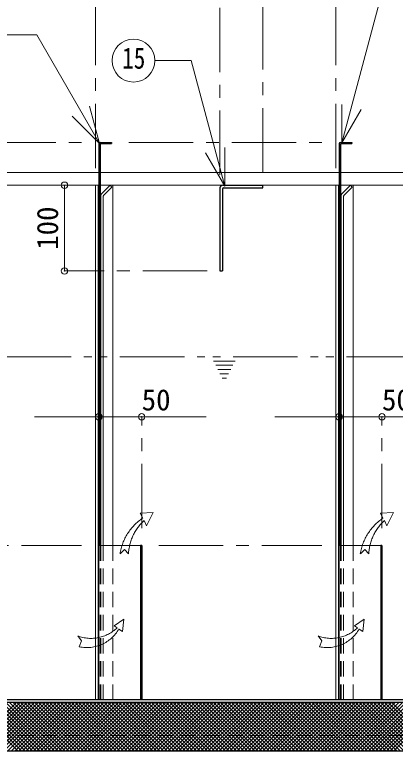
# Model space of a CAD drawing. Units: millimetres at full size, sheet at 1:15; details may follow other scales. Extents: x -3171 to 2904, y -2098 to 2117.
# Drawn here: x -1933 to -1489, y -1355 to -497 of the extents above; entities that cross this region are included whole.
import ezdxf
from ezdxf.enums import TextEntityAlignment as Align

# ---------------------------------------------------------------- set-up
doc = ezdxf.new("R2010")
doc.units = ezdxf.units.MM
doc.header["$LTSCALE"] = 15
doc.header["$PDMODE"] = 32
doc.header["$PDSIZE"] = 7.5
for name, pattern in [('CHAIN1', [8, 5, -1, 1, -1]), ('DASHED1', [1.8, 1.2, -0.6]), ('DOUBLE_CHAIN1', [8.8, 5, -1, 0.6, -0.6, 0.6, -1])]:
    doc.linetypes.add(name, pattern=pattern)
doc.layers.add('0-6_補助線', color=4, linetype='Continuous', lineweight=9)
doc.styles.add('ＭＳ ゴシック', font='')
doc.styles.get('ＭＳ ゴシック').set_extended_font_data('MS Gothic')

msp = doc.modelspace()

# ---------------------------------------------------------------- linework, layer by layer
at = {"layer": '0-6_補助線', "linetype": 'CHAIN1'}
for p, q in [((-1838.38, -675.45), (-1838.38, -280.45)), ((-1558.38, -675.45), (-1558.38, -280.45)), ((-1693.38, -683.45), (-1693.38, -345.45)), ((-1643.38, -680.45), (-1643.38, -345.45)), ((-2079.63, -645.45), (-1853.13, -645.45)), ((-1799.63, -645.45), (-1573.13, -645.45)), ((-1708.38, -795.45), (-1874.63, -795.45)), ((-1784.63, -1095.45), (-1784.63, -965.45)), ((-1504.63, -1095.45), (-1504.63, -965.45)), ((-2044.63, -1115.45), (-1854.63, -1115.45)), ((-1764.63, -1115.45), (-1574.63, -1115.45))]:
    msp.add_line(p, q, dxfattribs=at)
at = {"layer": '0-6_補助線', "color": 7, "lineweight": 18}
for p, q in [((-1551.54, -646.16), (-1490.31, -417.66)), ((-1833.77, -646.73), (-1845.42, -603.26)), ((-1551.54, -646.16), (-1551.54, -601.16)), ((-1551.54, -646.16), (-1529.04, -607.19)), ((-1833.77, -646.73), (-1865.59, -614.91)), ((-1687.68, -696.66), (-1687.68, -651.66)), ((-1687.68, -696.66), (-1710.18, -657.68)), ((-1838.38, -695.45), (-1835.38, -695.45)), ((-1838.38, -1295.45), (-1838.38, -695.45)), ((-1835.38, -1295.45), (-1835.38, -695.45)), ((-1831.5, -705.58), (-1821.38, -695.45)), ((-1821.38, -695.45), (-1819.26, -697.58)), ((-1558.38, -695.45), (-1555.38, -695.45)), ((-1558.38, -1295.45), (-1558.38, -695.45)), ((-1555.38, -1295.45), (-1555.38, -695.45)), ((-1551.5, -705.58), (-1541.38, -695.45)), ((-1541.38, -695.45), (-1539.26, -697.58)), ((-1828.94, -707.26), (-1819.26, -697.58)), ((-1548.94, -707.26), (-1539.26, -697.58)), ((-1832.38, -707.7), (-1832.38, -1115.45)), ((-1829.38, -708.32), (-1829.38, -1115.45)), ((-1552.38, -707.7), (-1552.38, -1115.45)), ((-1549.38, -708.32), (-1549.38, -1115.45)), ((-1834.63, -1115.45), (-1834.63, -1295.45)), ((-1833.13, -1115.45), (-1786.13, -1115.45)), ((-1554.63, -1115.45), (-1554.63, -1295.45)), ((-1553.13, -1115.45), (-1506.13, -1115.45))]:
    msp.add_line(p, q, dxfattribs=at)
at = {"layer": '0-6_補助線', "color": 5, "lineweight": 25}
for p, q in [((-1834.63, -646.95), (-1834.63, -1115.45)), ((-1833.13, -645.45), (-1819.63, -645.45)), ((-1833.13, -647.7), (-1833.13, -1115.45)), ((-1832.38, -646.95), (-1819.63, -646.95)), ((-1819.63, -645.45), (-1819.63, -646.95)), ((-1554.63, -646.95), (-1554.63, -1115.45)), ((-1553.13, -645.45), (-1539.63, -645.45)), ((-1553.13, -647.7), (-1553.13, -1115.45)), ((-1552.38, -646.95), (-1539.63, -646.95)), ((-1539.63, -645.45), (-1539.63, -646.95)), ((-1690.38, -695.45), (-1643.38, -695.45)), ((-1643.38, -698.45), (-1643.38, -695.45)), ((-1693.38, -698.45), (-1693.38, -795.45)), ((-1690.38, -699.95), (-1690.38, -795.45)), ((-1688.88, -698.45), (-1643.38, -698.45)), ((-1693.38, -795.45), (-1690.38, -795.45)), ((-1833.13, -1115.45), (-1834.63, -1115.45)), ((-1784.63, -1115.45), (-1786.13, -1115.45)), ((-1786.13, -1115.45), (-1786.13, -1295.45)), ((-1784.63, -1115.45), (-1784.63, -1295.45)), ((-1553.13, -1115.45), (-1554.63, -1115.45)), ((-1504.63, -1115.45), (-1506.13, -1115.45)), ((-1506.13, -1115.45), (-1506.13, -1295.45)), ((-1504.63, -1115.45), (-1504.63, -1295.45)), ((-990.38, -1295.45), (-2396.38, -1295.45)), ((-990.38, -1298.45), (-2396.38, -1298.45)), ((-939.18, -1355.45), (-2447.58, -1355.45))]:
    msp.add_line(p, q, dxfattribs=at)
at = {"layer": '0-6_補助線'}
for p, q in [((-2113.13, -680.45), (-1834.63, -680.45)), ((-1833.13, -680.45), (-1554.63, -680.45)), ((-1553.13, -680.45), (-968.38, -680.45)), ((-2113.13, -695.45), (-1838.38, -695.45)), ((-1874.63, -795.45), (-1874.63, -695.45)), ((-1833.13, -695.45), (-1690.38, -695.45)), ((-1818.38, -1115.45), (-1818.38, -695.45)), ((-1643.38, -695.45), (-1558.38, -695.45)), ((-1553.13, -695.45), (-1278.38, -695.45)), ((-1538.38, -1115.45), (-1538.38, -695.45)), ((-1709.63, -965.45), (-1909.63, -965.45)), ((-1429.63, -965.45), (-1629.63, -965.45)), ((-1987.61, -1355.45), (-1930.61, -1298.45)), ((-1985.35, -1298.45), (-1928.35, -1355.45)), ((-1983.37, -1355.45), (-1926.37, -1298.45)), ((-1981.11, -1298.45), (-1924.11, -1355.45)), ((-1979.12, -1355.45), (-1922.12, -1298.45)), ((-1976.86, -1298.45), (-1919.86, -1355.45)), ((-1974.88, -1355.45), (-1917.88, -1298.45)), ((-1972.62, -1298.45), (-1915.62, -1355.45)), ((-1970.64, -1355.45), (-1913.64, -1298.45)), ((-1968.38, -1298.45), (-1911.38, -1355.45)), ((-1966.39, -1355.45), (-1909.39, -1298.45)), ((-1964.14, -1298.45), (-1907.14, -1355.45)), ((-1962.15, -1355.45), (-1905.15, -1298.45)), ((-1959.89, -1298.45), (-1902.89, -1355.45)), ((-1957.91, -1355.45), (-1900.91, -1298.45)), ((-1955.65, -1298.45), (-1898.65, -1355.45)), ((-1953.67, -1355.45), (-1896.67, -1298.45)), ((-1951.41, -1298.45), (-1894.41, -1355.45)), ((-1949.42, -1355.45), (-1892.42, -1298.45)), ((-1947.17, -1298.45), (-1890.17, -1355.45)), ((-1945.18, -1355.45), (-1888.18, -1298.45)), ((-1942.92, -1298.45), (-1885.92, -1355.45)), ((-1940.94, -1355.45), (-1883.94, -1298.45)), ((-1938.68, -1298.45), (-1881.68, -1355.45)), ((-1936.7, -1355.45), (-1879.7, -1298.45)), ((-1934.44, -1298.45), (-1877.44, -1355.45)), ((-1932.45, -1355.45), (-1875.45, -1298.45)), ((-1930.2, -1298.45), (-1873.2, -1355.45)), ((-1928.21, -1355.45), (-1871.21, -1298.45)), ((-1925.95, -1298.45), (-1868.95, -1355.45)), ((-1923.97, -1355.45), (-1866.97, -1298.45)), ((-1921.71, -1298.45), (-1864.71, -1355.45)), ((-1919.73, -1355.45), (-1862.73, -1298.45)), ((-1917.47, -1298.45), (-1860.47, -1355.45)), ((-1915.48, -1355.45), (-1858.48, -1298.45)), ((-1913.22, -1298.45), (-1856.22, -1355.45)), ((-1911.24, -1355.45), (-1854.24, -1298.45)), ((-1908.98, -1298.45), (-1851.98, -1355.45)), ((-1907, -1355.45), (-1850, -1298.45)), ((-1904.74, -1298.45), (-1847.74, -1355.45)), ((-1902.76, -1355.45), (-1845.76, -1298.45)), ((-1900.5, -1298.45), (-1843.5, -1355.45)), ((-1898.51, -1355.45), (-1841.51, -1298.45)), ((-1896.25, -1298.45), (-1839.25, -1355.45)), ((-1894.27, -1355.45), (-1837.27, -1298.45)), ((-1892.01, -1298.45), (-1835.01, -1355.45)), ((-1890.03, -1355.45), (-1833.03, -1298.45)), ((-1887.77, -1298.45), (-1830.77, -1355.45)), ((-1885.78, -1355.45), (-1828.78, -1298.45)), ((-1883.53, -1298.45), (-1826.53, -1355.45)), ((-1881.54, -1355.45), (-1824.54, -1298.45)), ((-1879.28, -1298.45), (-1822.28, -1355.45)), ((-1877.3, -1355.45), (-1820.3, -1298.45)), ((-1875.04, -1298.45), (-1818.04, -1355.45)), ((-1873.06, -1355.45), (-1816.06, -1298.45)), ((-1870.8, -1298.45), (-1813.8, -1355.45)), ((-1868.81, -1355.45), (-1811.81, -1298.45)), ((-1866.56, -1298.45), (-1809.56, -1355.45)), ((-1864.57, -1355.45), (-1807.57, -1298.45)), ((-1862.31, -1298.45), (-1805.31, -1355.45)), ((-1860.33, -1355.45), (-1803.33, -1298.45)), ((-1858.07, -1298.45), (-1801.07, -1355.45)), ((-1856.09, -1355.45), (-1799.09, -1298.45)), ((-1853.83, -1298.45), (-1796.83, -1355.45)), ((-1851.84, -1355.45), (-1794.84, -1298.45)), ((-1849.58, -1298.45), (-1792.58, -1355.45)), ((-1847.6, -1355.45), (-1790.6, -1298.45)), ((-1845.34, -1298.45), (-1788.34, -1355.45)), ((-1843.36, -1355.45), (-1786.36, -1298.45)), ((-1841.1, -1298.45), (-1784.1, -1355.45)), ((-1839.12, -1355.45), (-1782.12, -1298.45)), ((-1836.86, -1298.45), (-1779.86, -1355.45)), ((-1834.87, -1355.45), (-1777.87, -1298.45)), ((-1832.61, -1298.45), (-1775.61, -1355.45)), ((-1830.63, -1355.45), (-1773.63, -1298.45)), ((-1828.37, -1298.45), (-1771.37, -1355.45)), ((-1826.39, -1355.45), (-1769.39, -1298.45)), ((-1824.13, -1298.45), (-1767.13, -1355.45)), ((-1822.15, -1355.45), (-1765.15, -1298.45)), ((-1819.89, -1298.45), (-1762.89, -1355.45)), ((-1817.9, -1355.45), (-1760.9, -1298.45)), ((-1815.64, -1298.45), (-1758.64, -1355.45)), ((-1813.66, -1355.45), (-1756.66, -1298.45)), ((-1811.4, -1298.45), (-1754.4, -1355.45)), ((-1809.42, -1355.45), (-1752.42, -1298.45)), ((-1807.16, -1298.45), (-1750.16, -1355.45)), ((-1805.17, -1355.45), (-1748.17, -1298.45)), ((-1802.92, -1298.45), (-1745.92, -1355.45)), ((-1800.93, -1355.45), (-1743.93, -1298.45)), ((-1798.67, -1298.45), (-1741.67, -1355.45)), ((-1796.69, -1355.45), (-1739.69, -1298.45)), ((-1794.43, -1298.45), (-1737.43, -1355.45)), ((-1792.45, -1355.45), (-1735.45, -1298.45)), ((-1790.19, -1298.45), (-1733.19, -1355.45)), ((-1788.2, -1355.45), (-1731.2, -1298.45)), ((-1785.95, -1298.45), (-1728.95, -1355.45)), ((-1783.96, -1355.45), (-1726.96, -1298.45)), ((-1781.7, -1298.45), (-1724.7, -1355.45)), ((-1779.72, -1355.45), (-1722.72, -1298.45)), ((-1777.46, -1298.45), (-1720.46, -1355.45)), ((-1775.48, -1355.45), (-1718.48, -1298.45)), ((-1773.22, -1298.45), (-1716.22, -1355.45)), ((-1771.23, -1355.45), (-1714.23, -1298.45)), ((-1768.97, -1298.45), (-1711.97, -1355.45)), ((-1766.99, -1355.45), (-1709.99, -1298.45)), ((-1764.73, -1298.45), (-1707.73, -1355.45)), ((-1762.75, -1355.45), (-1705.75, -1298.45)), ((-1760.49, -1298.45), (-1703.49, -1355.45)), ((-1758.51, -1355.45), (-1701.51, -1298.45)), ((-1756.25, -1298.45), (-1699.25, -1355.45)), ((-1754.26, -1355.45), (-1697.26, -1298.45)), ((-1752, -1298.45), (-1695, -1355.45)), ((-1750.02, -1355.45), (-1693.02, -1298.45)), ((-1747.76, -1298.45), (-1690.76, -1355.45)), ((-1745.78, -1355.45), (-1688.78, -1298.45)), ((-1743.52, -1298.45), (-1686.52, -1355.45)), ((-1741.53, -1355.45), (-1684.53, -1298.45)), ((-1739.28, -1298.45), (-1682.28, -1355.45)), ((-1737.29, -1355.45), (-1680.29, -1298.45)), ((-1735.03, -1298.45), (-1678.03, -1355.45)), ((-1733.05, -1355.45), (-1676.05, -1298.45)), ((-1730.79, -1298.45), (-1673.79, -1355.45)), ((-1728.81, -1355.45), (-1671.81, -1298.45)), ((-1726.55, -1298.45), (-1669.55, -1355.45)), ((-1724.56, -1355.45), (-1667.56, -1298.45)), ((-1722.31, -1298.45), (-1665.31, -1355.45)), ((-1720.32, -1355.45), (-1663.32, -1298.45)), ((-1718.06, -1298.45), (-1661.06, -1355.45)), ((-1716.08, -1355.45), (-1659.08, -1298.45)), ((-1713.82, -1298.45), (-1656.82, -1355.45)), ((-1711.84, -1355.45), (-1654.84, -1298.45)), ((-1709.58, -1298.45), (-1652.58, -1355.45)), ((-1707.59, -1355.45), (-1650.59, -1298.45)), ((-1705.34, -1298.45), (-1648.34, -1355.45)), ((-1703.35, -1355.45), (-1646.35, -1298.45)), ((-1701.09, -1298.45), (-1644.09, -1355.45)), ((-1699.11, -1355.45), (-1642.11, -1298.45)), ((-1696.85, -1298.45), (-1639.85, -1355.45)), ((-1694.87, -1355.45), (-1637.87, -1298.45)), ((-1692.61, -1298.45), (-1635.61, -1355.45)), ((-1690.62, -1355.45), (-1633.62, -1298.45)), ((-1688.36, -1298.45), (-1631.36, -1355.45)), ((-1686.38, -1355.45), (-1629.38, -1298.45)), ((-1684.12, -1298.45), (-1627.12, -1355.45)), ((-1682.14, -1355.45), (-1625.14, -1298.45)), ((-1679.88, -1298.45), (-1622.88, -1355.45)), ((-1677.9, -1355.45), (-1620.9, -1298.45)), ((-1675.64, -1298.45), (-1618.64, -1355.45)), ((-1673.65, -1355.45), (-1616.65, -1298.45)), ((-1671.39, -1298.45), (-1614.39, -1355.45)), ((-1669.41, -1355.45), (-1612.41, -1298.45)), ((-1667.15, -1298.45), (-1610.15, -1355.45)), ((-1665.17, -1355.45), (-1608.17, -1298.45)), ((-1662.91, -1298.45), (-1605.91, -1355.45)), ((-1660.92, -1355.45), (-1603.92, -1298.45)), ((-1658.67, -1298.45), (-1601.67, -1355.45)), ((-1656.68, -1355.45), (-1599.68, -1298.45)), ((-1654.42, -1298.45), (-1597.42, -1355.45)), ((-1652.44, -1355.45), (-1595.44, -1298.45)), ((-1650.18, -1298.45), (-1593.18, -1355.45)), ((-1648.2, -1355.45), (-1591.2, -1298.45)), ((-1645.94, -1298.45), (-1588.94, -1355.45)), ((-1643.95, -1355.45), (-1586.95, -1298.45)), ((-1641.7, -1298.45), (-1584.7, -1355.45)), ((-1639.71, -1355.45), (-1582.71, -1298.45)), ((-1637.45, -1298.45), (-1580.45, -1355.45)), ((-1635.47, -1355.45), (-1578.47, -1298.45)), ((-1633.21, -1298.45), (-1576.21, -1355.45)), ((-1631.23, -1355.45), (-1574.23, -1298.45)), ((-1628.97, -1298.45), (-1571.97, -1355.45)), ((-1626.98, -1355.45), (-1569.98, -1298.45)), ((-1624.72, -1298.45), (-1567.72, -1355.45)), ((-1622.74, -1355.45), (-1565.74, -1298.45)), ((-1620.48, -1298.45), (-1563.48, -1355.45)), ((-1618.5, -1355.45), (-1561.5, -1298.45)), ((-1616.24, -1298.45), (-1559.24, -1355.45)), ((-1614.26, -1355.45), (-1557.26, -1298.45)), ((-1612, -1298.45), (-1555, -1355.45)), ((-1610.01, -1355.45), (-1553.01, -1298.45)), ((-1607.75, -1298.45), (-1550.75, -1355.45)), ((-1605.77, -1355.45), (-1548.77, -1298.45)), ((-1603.51, -1298.45), (-1546.51, -1355.45)), ((-1601.53, -1355.45), (-1544.53, -1298.45)), ((-1599.27, -1298.45), (-1542.27, -1355.45)), ((-1597.29, -1355.45), (-1540.29, -1298.45)), ((-1595.03, -1298.45), (-1538.03, -1355.45)), ((-1593.04, -1355.45), (-1536.04, -1298.45)), ((-1590.78, -1298.45), (-1533.78, -1355.45)), ((-1588.8, -1355.45), (-1531.8, -1298.45)), ((-1586.54, -1298.45), (-1529.54, -1355.45)), ((-1584.56, -1355.45), (-1527.56, -1298.45)), ((-1582.3, -1298.45), (-1525.3, -1355.45)), ((-1580.31, -1355.45), (-1523.31, -1298.45)), ((-1578.06, -1298.45), (-1521.06, -1355.45)), ((-1576.07, -1355.45), (-1519.07, -1298.45)), ((-1573.81, -1298.45), (-1516.81, -1355.45)), ((-1571.83, -1355.45), (-1514.83, -1298.45)), ((-1569.57, -1298.45), (-1512.57, -1355.45)), ((-1567.59, -1355.45), (-1510.59, -1298.45)), ((-1565.33, -1298.45), (-1508.33, -1355.45)), ((-1563.34, -1355.45), (-1506.34, -1298.45)), ((-1561.09, -1298.45), (-1504.09, -1355.45)), ((-1559.1, -1355.45), (-1502.1, -1298.45)), ((-1556.84, -1298.45), (-1499.84, -1355.45)), ((-1554.86, -1355.45), (-1497.86, -1298.45)), ((-1552.6, -1298.45), (-1495.6, -1355.45)), ((-1550.62, -1355.45), (-1493.62, -1298.45)), ((-1548.36, -1298.45), (-1491.36, -1355.45)), ((-1546.37, -1355.45), (-1489.37, -1298.45)), ((-1544.11, -1298.45), (-1487.11, -1355.45)), ((-1542.13, -1355.45), (-1485.13, -1298.45)), ((-1539.87, -1298.45), (-1482.87, -1355.45)), ((-1537.89, -1355.45), (-1480.89, -1298.45)), ((-1535.63, -1298.45), (-1478.63, -1355.45)), ((-1533.65, -1355.45), (-1476.65, -1298.45)), ((-1531.39, -1298.45), (-1474.39, -1355.45)), ((-1529.4, -1355.45), (-1472.4, -1298.45)), ((-1527.14, -1298.45), (-1470.14, -1355.45)), ((-1525.16, -1355.45), (-1468.16, -1298.45)), ((-1522.9, -1298.45), (-1465.9, -1355.45)), ((-1520.92, -1355.45), (-1463.92, -1298.45)), ((-1518.66, -1298.45), (-1461.66, -1355.45)), ((-1516.67, -1355.45), (-1459.67, -1298.45)), ((-1514.42, -1298.45), (-1457.42, -1355.45)), ((-1512.43, -1355.45), (-1455.43, -1298.45)), ((-1510.17, -1298.45), (-1453.17, -1355.45)), ((-1508.19, -1355.45), (-1451.19, -1298.45)), ((-1505.93, -1298.45), (-1448.93, -1355.45)), ((-1503.95, -1355.45), (-1446.95, -1298.45)), ((-1501.69, -1298.45), (-1444.69, -1355.45)), ((-1499.7, -1355.45), (-1442.7, -1298.45)), ((-1497.45, -1298.45), (-1440.45, -1355.45)), ((-1495.46, -1355.45), (-1438.46, -1298.45)), ((-1493.2, -1298.45), (-1436.2, -1355.45)), ((-1491.22, -1355.45), (-1434.22, -1298.45))]:
    msp.add_line(p, q, dxfattribs=at)
at = {"layer": '0-6_補助線', "linetype": 'DOUBLE_CHAIN1'}
for p, q in [((-1206.88, -895.45), (-2383.38, -895.45)), ((-1675.88, -900.45), (-1700.88, -900.45)), ((-1678.38, -905.45), (-1698.38, -905.45)), ((-1680.88, -910.45), (-1695.88, -910.45)), ((-1683.38, -915.45), (-1693.38, -915.45)), ((-1685.88, -920.45), (-1690.88, -920.45)), ((-1783.45, -1083.67), (-1786.5, -1077.92)), ((-1503.45, -1083.67), (-1506.5, -1077.92)), ((-1781.78, -1086.46), (-1778.92, -1092.64)), ((-1501.78, -1086.46), (-1498.92, -1092.64)), ((-1816.75, -1209.07), (-1805.57, -1201.43)), ((-1807.06, -1215.78), (-1805.57, -1201.43)), ((-1536.75, -1209.07), (-1525.57, -1201.43)), ((-1527.06, -1215.78), (-1525.57, -1201.43)), ((-1816.75, -1209.07), (-1813.28, -1211.47)), ((-1536.75, -1209.07), (-1533.28, -1211.47)), ((-1811.24, -1212.89), (-1807.06, -1215.78)), ((-1531.24, -1212.89), (-1527.06, -1215.78))]:
    msp.add_line(p, q, dxfattribs=at)
at = {"layer": '0-6_補助線', "linetype": 'DASHED1'}
for p, q in [((-1833.13, -1115.45), (-1833.13, -1295.45)), ((-1832.38, -1115.45), (-1832.38, -1295.45)), ((-1829.38, -1115.45), (-1829.38, -1295.45)), ((-1818.38, -1295.45), (-1818.38, -1115.45)), ((-1553.13, -1115.45), (-1553.13, -1295.45)), ((-1552.38, -1115.45), (-1552.38, -1295.45)), ((-1549.38, -1115.45), (-1549.38, -1295.45)), ((-1538.38, -1295.45), (-1538.38, -1115.45)), ((-938.38, -1337.05), (-2448.38, -1337.05))]:
    msp.add_line(p, q, dxfattribs=at)
at = {"layer": '0-6_補助線', "color": 7, "lineweight": 18}
for points in [[(-1833.77, -646.73), (-1906.83, -520.18), (-1952.83, -520.18)], [(-1687.68, -696.66), (-1726.95, -550.13), (-1769.17, -550.13)]]:
    msp.add_lwpolyline(points, dxfattribs=at)
at = {"layer": '0-6_補助線', "linetype": 'DOUBLE_CHAIN1'}
for points in [[(-1786.5, -1077.92), (-1771.34, -1077.02), (-1778.92, -1092.64)], [(-1506.5, -1077.92), (-1491.34, -1077.02), (-1498.92, -1092.64)], [(-1809.85, -1125.1), (-1804.73, -1120.1), (-1799.98, -1125.38)], [(-1529.85, -1125.1), (-1524.73, -1120.1), (-1519.98, -1125.38)], [(-1859.14, -1221), (-1854.87, -1226.87), (-1857.3, -1233.68)], [(-1579.14, -1221), (-1574.87, -1226.87), (-1577.3, -1233.68)]]:
    msp.add_lwpolyline(points, dxfattribs=at)
at = {"layer": '0-6_補助線', "color": 7, "lineweight": 18}
msp.add_circle((-1794.17, -550.13), 25, dxfattribs=at)
at = {"layer": '0-6_補助線', "color": 5, "lineweight": 25}
for centre, radius in [((-1833.13, -646.95), 1.5), ((-1832.38, -647.7), 0.75), ((-1553.13, -646.95), 1.5), ((-1552.38, -647.7), 0.75), ((-1690.38, -698.45), 3), ((-1688.88, -699.95), 1.5)]:
    msp.add_arc(centre, radius, 90, 180, dxfattribs=at)
at = {"layer": '0-6_補助線', "color": 7, "lineweight": 18}
for centre, radius in [((-1829.38, -707.7), 3), ((-1827.88, -708.32), 1.5), ((-1549.38, -707.7), 3), ((-1547.88, -708.32), 1.5)]:
    msp.add_arc(centre, radius, 135, 180, dxfattribs=at)
at = {"layer": '0-6_補助線', "linetype": 'DOUBLE_CHAIN1'}
for centre, radius, start, end in [((-1749.03, -1134.74), 61.59, 123.98307, 170.99646), ((-1743.73, -1127.97), 56.31, 132.51176, 177.36854), ((-1469.03, -1134.74), 61.59, 123.98307, 170.99646), ((-1463.73, -1127.97), 56.31, 132.51176, 177.36854), ((-1843.73, -1180.05), 43.76, 249.37581, 314.10079), ((-1848.46, -1191.84), 42.76, 258.06872, 330.51954), ((-1563.73, -1180.05), 43.76, 249.37581, 314.10079), ((-1568.46, -1191.84), 42.76, 258.06872, 330.51954)]:
    msp.add_arc(centre, radius, start, end, dxfattribs=at)
at = {"layer": '0-6_補助線', "color": 1}
for p in [(-1874.63, -695.45), (-1874.63, -795.45), (-1834.63, -965.45), (-1784.63, -965.45), (-1554.63, -965.45), (-1504.63, -965.45)]:
    msp.add_point(p, dxfattribs=at)

# ---------------------------------------------------------------- texts
at = {"layer": '0-6_補助線', "color": 7, "style": 'ＭＳ ゴシック', "width": 0.8}
msp.add_text('15', height=24.74, dxfattribs=at).set_placement((-1807.29, -567.01), align=Align.BOTTOM_LEFT)
at = {"layer": '0-6_補助線', "color": 7, "style": 'ＭＳ ゴシック'}
msp.add_text('100', height=24.74, rotation=90, dxfattribs=at).set_placement((-1874.63, -770.77), align=Align.BOTTOM_LEFT)
for p in [(-1784.63, -965.45), (-1504.63, -965.45)]:
    msp.add_text('50', height=24.74, dxfattribs=at).set_placement(p, align=Align.BOTTOM_LEFT)

doc.saveas('drawing.dxf')
